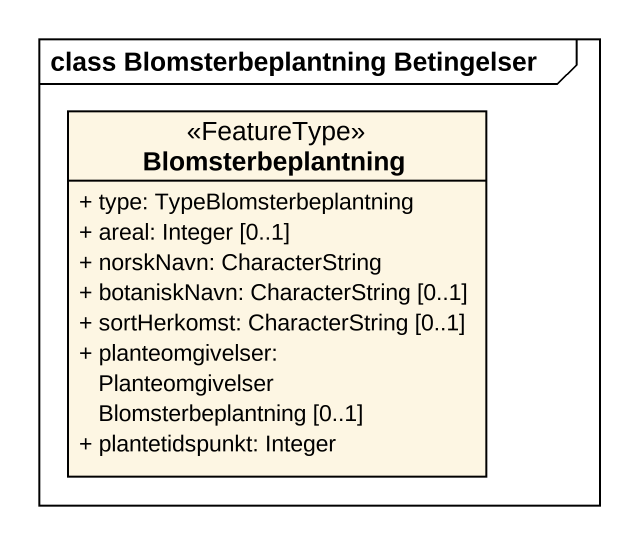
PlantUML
@startuml
mainframe class Blomsterbeplantning Betingelser
hide circle
hide empty members
skinparam classAttributeIconSize 0
class Blomsterbeplantning <<FeatureType>> {
  + type: TypeBlomsterbeplantning
  + areal: Integer [0..1]
  + norskNavn: CharacterString
  + botaniskNavn: CharacterString [0..1]
  + sortHerkomst: CharacterString [0..1]
  + planteomgivelser: PlanteomgivelserBlomsterbeplantning [0..1]
  + plantetidspunkt: Integer
}
@enduml
